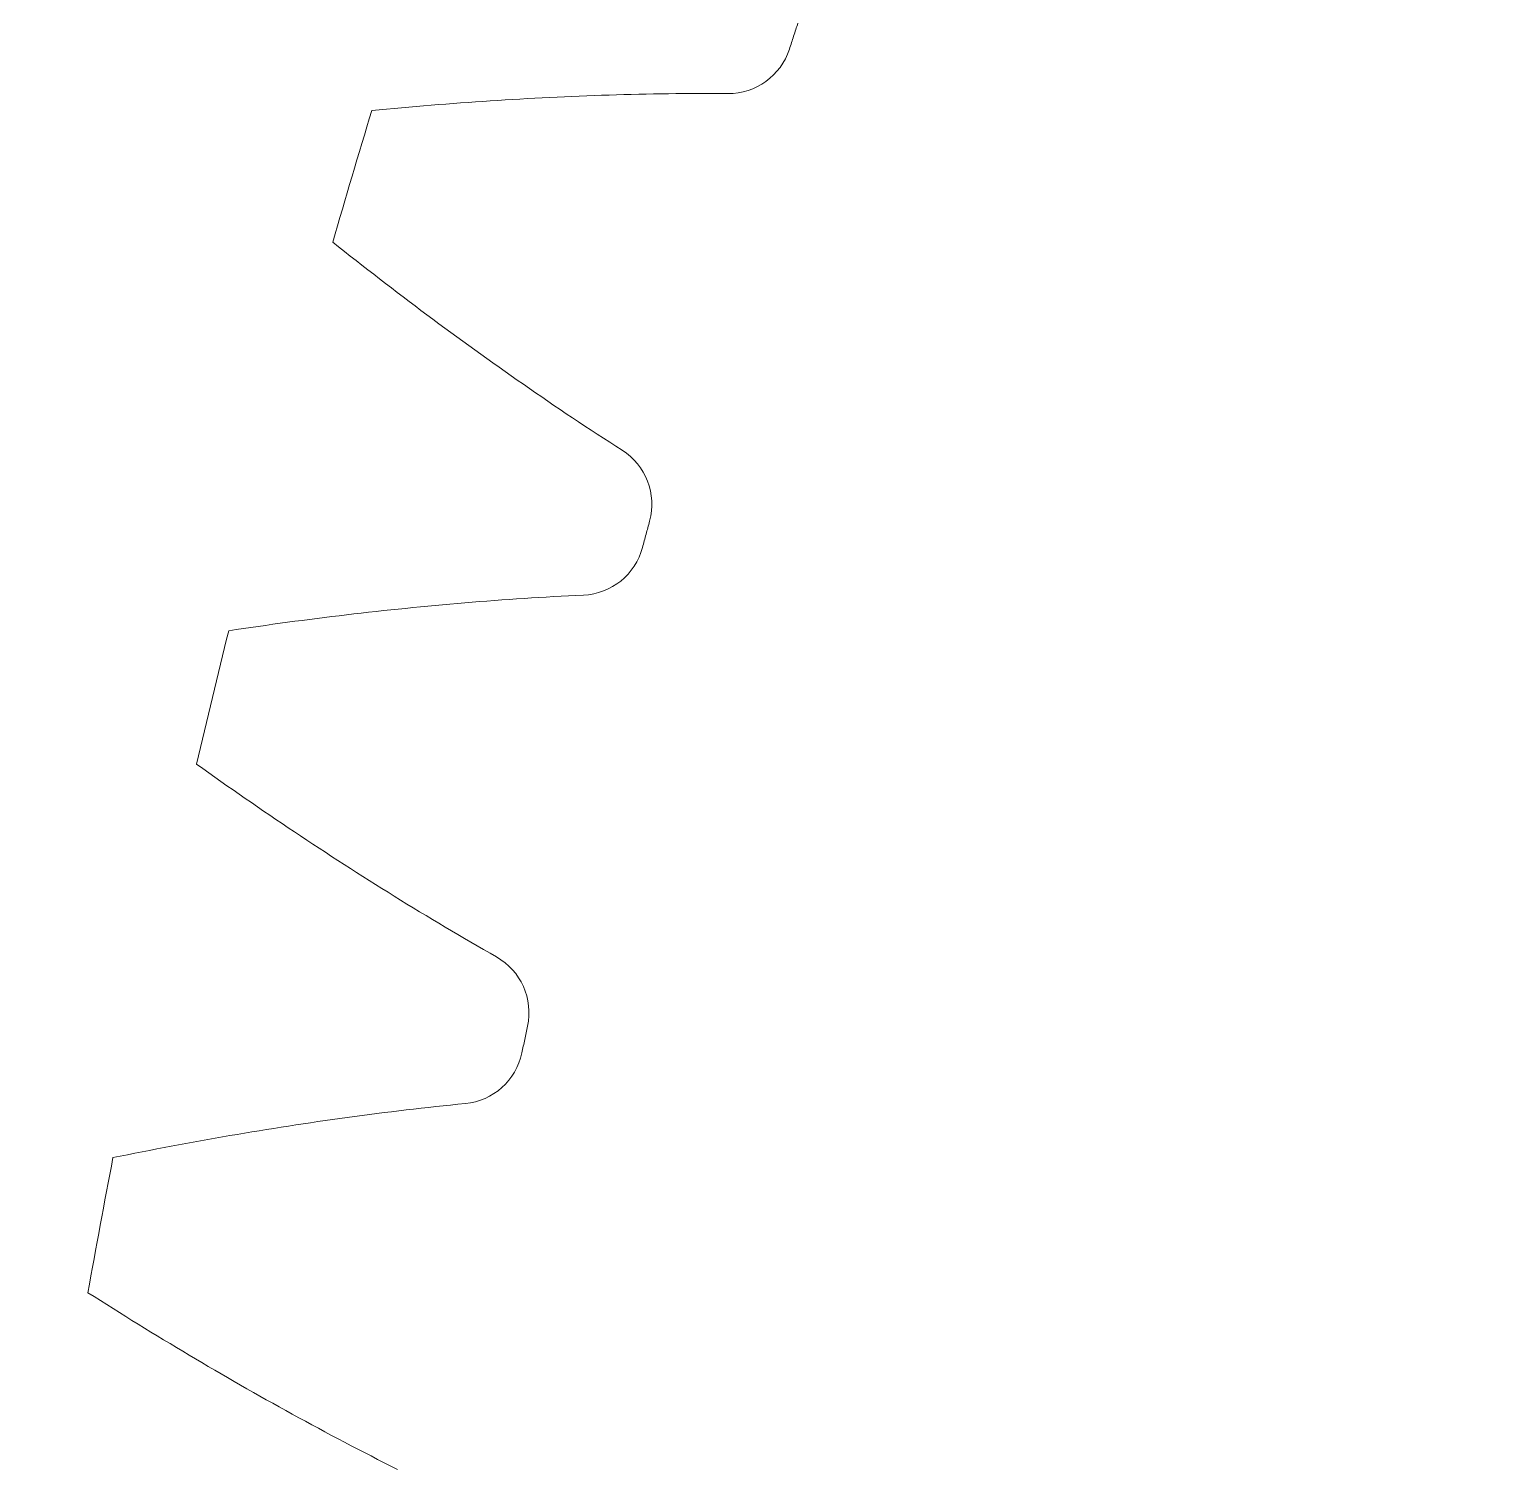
# Model space of a CAD drawing. Header units: millimetres. Extents: x -337 to 409, y -412 to 336.
# Drawn here: x -307.53 to -292.2, y 217.73 to 232.65 of the extents above; entities that cross this region are included whole.
import ezdxf

# ---------------------------------------------------------------- set-up
doc = ezdxf.new("R2010")
doc.units = ezdxf.units.MM
doc.header["$MEASUREMENT"] = 0
doc.layers.add('layer 1', color=7, linetype='Continuous')

msp = doc.modelspace()

# ---------------------------------------------------------------- linework, layer by layer
at = {"layer": 'layer 1', "color": 250, "lineweight": 20}
msp.add_ellipse((-201.8372, 200.81), major_axis=(0, 135.5), ratio=1, dxfattribs=at)
at = {"layer": 'layer 1', "lineweight": 9}
for points in [[(-299.5738, 232.7156), (-299.5884, 232.6707), (-299.6031, 232.6257), (-299.6177, 232.5808)], [(-299.6177, 232.5808), (-299.6323, 232.5358), (-299.6469, 232.4908), (-299.6614, 232.4458)], [(-300.2987, 231.9855), (-300.0086, 231.9835), (-299.7507, 232.1698), (-299.6614, 232.4458)], [(-303.9869, 231.8099), (-304.1246, 231.3561), (-304.2593, 230.9015), (-304.3909, 230.446)], [(-301.1096, 227.5568), (-301.0342, 227.8369), (-301.149, 228.1336), (-301.3934, 228.2899)], [(-301.1096, 227.5568), (-301.1219, 227.5111), (-301.1342, 227.4655), (-301.1464, 227.4198)], [(-301.1464, 227.4198), (-301.1587, 227.3741), (-301.1709, 227.3284), (-301.183, 227.2828)], [(-301.7954, 226.7897), (-301.5056, 226.8029), (-301.2577, 227.0024), (-301.183, 227.2828)], [(-305.4693, 226.4213), (-305.5831, 225.961), (-305.6938, 225.4999), (-305.8014, 225.0381)], [(-302.3734, 222.3246), (-302.3127, 222.6083), (-302.4429, 222.8986), (-302.6951, 223.0419)], [(-302.3734, 222.3246), (-302.3833, 222.2784), (-302.3932, 222.2321), (-302.403, 222.1859)], [(-302.403, 222.1859), (-302.4128, 222.1396), (-302.4226, 222.0934), (-302.4324, 222.0471)], [(-303.0181, 221.5227), (-302.7293, 221.551), (-302.4923, 221.7633), (-302.4324, 222.0471)], [(-306.6677, 220.9625), (-306.7572, 220.4968), (-306.8436, 220.0306), (-306.9269, 219.5638)]]:
    msp.add_open_spline(points, degree=3, dxfattribs=at)
for points in [[(-300.2987, 231.9855), (-300.2987, 231.9855), (-300.3757, 231.9859), (-300.3757, 231.9859), (-300.3757, 231.9859), (-300.3757, 231.9859), (-300.4526, 231.9862), (-300.4526, 231.9862), (-300.4526, 231.9862), (-300.4526, 231.9862), (-300.5296, 231.9862), (-300.5296, 231.9862), (-300.5296, 231.9862), (-300.5296, 231.9862), (-300.6065, 231.9861), (-300.6065, 231.9861), (-300.6065, 231.9861), (-300.6065, 231.9861), (-300.6835, 231.9858), (-300.6835, 231.9858), (-300.6835, 231.9858), (-300.6835, 231.9858), (-300.7605, 231.9853), (-300.7605, 231.9853), (-300.7605, 231.9853), (-300.7605, 231.9853), (-300.8374, 231.9846), (-300.8374, 231.9846), (-300.8374, 231.9846), (-300.8374, 231.9846), (-300.9144, 231.9837), (-300.9144, 231.9837), (-300.9144, 231.9837), (-300.9144, 231.9837), (-300.9913, 231.9827), (-300.9913, 231.9827), (-300.9913, 231.9827), (-300.9913, 231.9827), (-301.0683, 231.9814), (-301.0683, 231.9814), (-301.0683, 231.9814), (-301.0683, 231.9814), (-301.1452, 231.98), (-301.1452, 231.98), (-301.1452, 231.98), (-301.1452, 231.98), (-301.2221, 231.9784), (-301.2221, 231.9784), (-301.2221, 231.9784), (-301.2221, 231.9784), (-301.2991, 231.9766), (-301.2991, 231.9766), (-301.2991, 231.9766), (-301.2991, 231.9766), (-301.376, 231.9746), (-301.376, 231.9746), (-301.376, 231.9746), (-301.376, 231.9746), (-301.453, 231.9724), (-301.453, 231.9724), (-301.453, 231.9724), (-301.453, 231.9724), (-301.5299, 231.9701), (-301.5299, 231.9701), (-301.5299, 231.9701), (-301.5299, 231.9701), (-301.6068, 231.9676), (-301.6068, 231.9676), (-301.6068, 231.9676), (-301.6068, 231.9676), (-301.6837, 231.9649), (-301.6837, 231.9649), (-301.6837, 231.9649), (-301.6837, 231.9649), (-301.7606, 231.9621), (-301.7606, 231.9621), (-301.7606, 231.9621), (-301.7606, 231.9621), (-301.8375, 231.959), (-301.8375, 231.959), (-301.8375, 231.959), (-301.8375, 231.959), (-301.9144, 231.9559), (-301.9144, 231.9559), (-301.9144, 231.9559), (-301.9144, 231.9559), (-301.9913, 231.9525), (-301.9913, 231.9525), (-301.9913, 231.9525), (-301.9913, 231.9525), (-302.0682, 231.949), (-302.0682, 231.949), (-302.0682, 231.949), (-302.0682, 231.949), (-302.1451, 231.9453), (-302.1451, 231.9453), (-302.1451, 231.9453), (-302.1451, 231.9453), (-302.2219, 231.9415), (-302.2219, 231.9415), (-302.2219, 231.9415), (-302.2219, 231.9415), (-302.2988, 231.9374), (-302.2988, 231.9374), (-302.2988, 231.9374), (-302.2988, 231.9374), (-302.3756, 231.9333), (-302.3756, 231.9333), (-302.3756, 231.9333), (-302.3756, 231.9333), (-302.4525, 231.9289), (-302.4525, 231.9289), (-302.4525, 231.9289), (-302.4525, 231.9289), (-302.5293, 231.9245), (-302.5293, 231.9245), (-302.5293, 231.9245), (-302.5293, 231.9245), (-302.6061, 231.9198), (-302.6061, 231.9198), (-302.6061, 231.9198), (-302.6061, 231.9198), (-302.6829, 231.915), (-302.6829, 231.915), (-302.6829, 231.915), (-302.6829, 231.915), (-302.7597, 231.9101), (-302.7597, 231.9101), (-302.7597, 231.9101), (-302.7597, 231.9101), (-302.8365, 231.9049), (-302.8365, 231.9049), (-302.8365, 231.9049), (-302.8365, 231.9049), (-302.9133, 231.8997), (-302.9133, 231.8997), (-302.9133, 231.8997), (-302.9133, 231.8997), (-302.99, 231.8943), (-302.99, 231.8943), (-302.99, 231.8943), (-302.99, 231.8943), (-303.0668, 231.8887), (-303.0668, 231.8887), (-303.0668, 231.8887), (-303.0668, 231.8887), (-303.1436, 231.883), (-303.1436, 231.883), (-303.1436, 231.883), (-303.1436, 231.883), (-303.2203, 231.8771), (-303.2203, 231.8771), (-303.2203, 231.8771), (-303.2203, 231.8771), (-303.297, 231.8711), (-303.297, 231.8711), (-303.297, 231.8711), (-303.297, 231.8711), (-303.3737, 231.8649), (-303.3737, 231.8649), (-303.3737, 231.8649), (-303.3737, 231.8649), (-303.4504, 231.8585), (-303.4504, 231.8585), (-303.4504, 231.8585), (-303.4504, 231.8585), (-303.5271, 231.8521), (-303.5271, 231.8521), (-303.5271, 231.8521), (-303.5271, 231.8521), (-303.6038, 231.8454), (-303.6038, 231.8454), (-303.6038, 231.8454), (-303.6038, 231.8454), (-303.6804, 231.8386), (-303.6804, 231.8386), (-303.6804, 231.8386), (-303.6804, 231.8386), (-303.7571, 231.8317), (-303.7571, 231.8317), (-303.7571, 231.8317), (-303.7571, 231.8317), (-303.8337, 231.8245), (-303.8337, 231.8245), (-303.8337, 231.8245), (-303.8337, 231.8245), (-303.9103, 231.8173), (-303.9103, 231.8173), (-303.9103, 231.8173), (-303.9103, 231.8173), (-303.9869, 231.8099), (-303.9869, 231.8099)], [(-301.3934, 228.2899), (-301.3934, 228.2899), (-301.4582, 228.3315), (-301.4582, 228.3315), (-301.4582, 228.3315), (-301.4582, 228.3315), (-301.5228, 228.3732), (-301.5228, 228.3732), (-301.5228, 228.3732), (-301.5228, 228.3732), (-301.5874, 228.4151), (-301.5874, 228.4151), (-301.5874, 228.4151), (-301.5874, 228.4151), (-301.6519, 228.4571), (-301.6519, 228.4571), (-301.6519, 228.4571), (-301.6519, 228.4571), (-301.7163, 228.4993), (-301.7163, 228.4993), (-301.7163, 228.4993), (-301.7163, 228.4993), (-301.7805, 228.5416), (-301.7805, 228.5416), (-301.7805, 228.5416), (-301.7805, 228.5416), (-301.8447, 228.5841), (-301.8447, 228.5841), (-301.8447, 228.5841), (-301.8447, 228.5841), (-301.9087, 228.6267), (-301.9087, 228.6267), (-301.9087, 228.6267), (-301.9087, 228.6267), (-301.9727, 228.6695), (-301.9727, 228.6695), (-301.9727, 228.6695), (-301.9727, 228.6695), (-302.0366, 228.7125), (-302.0366, 228.7125), (-302.0366, 228.7125), (-302.0366, 228.7125), (-302.1003, 228.7556), (-302.1003, 228.7556), (-302.1003, 228.7556), (-302.1003, 228.7556), (-302.164, 228.7989), (-302.164, 228.7989), (-302.164, 228.7989), (-302.164, 228.7989), (-302.2275, 228.8423), (-302.2275, 228.8423), (-302.2275, 228.8423), (-302.2275, 228.8423), (-302.291, 228.8858), (-302.291, 228.8858), (-302.291, 228.8858), (-302.291, 228.8858), (-302.3543, 228.9295), (-302.3543, 228.9295), (-302.3543, 228.9295), (-302.3543, 228.9295), (-302.4175, 228.9734), (-302.4175, 228.9734), (-302.4175, 228.9734), (-302.4175, 228.9734), (-302.4807, 229.0174), (-302.4807, 229.0174), (-302.4807, 229.0174), (-302.4807, 229.0174), (-302.5437, 229.0615), (-302.5437, 229.0615), (-302.5437, 229.0615), (-302.5437, 229.0615), (-302.6067, 229.1058), (-302.6067, 229.1058), (-302.6067, 229.1058), (-302.6067, 229.1058), (-302.6695, 229.1502), (-302.6695, 229.1502), (-302.6695, 229.1502), (-302.6695, 229.1502), (-302.7323, 229.1948), (-302.7323, 229.1948), (-302.7323, 229.1948), (-302.7323, 229.1948), (-302.7949, 229.2395), (-302.7949, 229.2395), (-302.7949, 229.2395), (-302.7949, 229.2395), (-302.8575, 229.2843), (-302.8575, 229.2843), (-302.8575, 229.2843), (-302.8575, 229.2843), (-302.92, 229.3292), (-302.92, 229.3292), (-302.92, 229.3292), (-302.92, 229.3292), (-302.9823, 229.3743), (-302.9823, 229.3743), (-302.9823, 229.3743), (-302.9823, 229.3743), (-303.0446, 229.4195), (-303.0446, 229.4195), (-303.0446, 229.4195), (-303.0446, 229.4195), (-303.1068, 229.4649), (-303.1068, 229.4649), (-303.1068, 229.4649), (-303.1068, 229.4649), (-303.1689, 229.5104), (-303.1689, 229.5104), (-303.1689, 229.5104), (-303.1689, 229.5104), (-303.2309, 229.556), (-303.2309, 229.556), (-303.2309, 229.556), (-303.2309, 229.556), (-303.2928, 229.6017), (-303.2928, 229.6017), (-303.2928, 229.6017), (-303.2928, 229.6017), (-303.3546, 229.6476), (-303.3546, 229.6476), (-303.3546, 229.6476), (-303.3546, 229.6476), (-303.4163, 229.6936), (-303.4163, 229.6936), (-303.4163, 229.6936), (-303.4163, 229.6936), (-303.4779, 229.7397), (-303.4779, 229.7397), (-303.4779, 229.7397), (-303.4779, 229.7397), (-303.5394, 229.7859), (-303.5394, 229.7859), (-303.5394, 229.7859), (-303.5394, 229.7859), (-303.6008, 229.8323), (-303.6008, 229.8323), (-303.6008, 229.8323), (-303.6008, 229.8323), (-303.6622, 229.8787), (-303.6622, 229.8787), (-303.6622, 229.8787), (-303.6622, 229.8787), (-303.7234, 229.9253), (-303.7234, 229.9253), (-303.7234, 229.9253), (-303.7234, 229.9253), (-303.7846, 229.972), (-303.7846, 229.972), (-303.7846, 229.972), (-303.7846, 229.972), (-303.8456, 230.0189), (-303.8456, 230.0189), (-303.8456, 230.0189), (-303.8456, 230.0189), (-303.9066, 230.0659), (-303.9066, 230.0659), (-303.9066, 230.0659), (-303.9066, 230.0659), (-303.9675, 230.1129), (-303.9675, 230.1129), (-303.9675, 230.1129), (-303.9675, 230.1129), (-304.0283, 230.1602), (-304.0283, 230.1602), (-304.0283, 230.1602), (-304.0283, 230.1602), (-304.089, 230.2075), (-304.089, 230.2075), (-304.089, 230.2075), (-304.089, 230.2075), (-304.1495, 230.2549), (-304.1495, 230.2549), (-304.1495, 230.2549), (-304.1495, 230.2549), (-304.21, 230.3025), (-304.21, 230.3025), (-304.21, 230.3025), (-304.21, 230.3025), (-304.2704, 230.3502), (-304.2704, 230.3502), (-304.2704, 230.3502), (-304.2704, 230.3502), (-304.3307, 230.398), (-304.3307, 230.398), (-304.3307, 230.398), (-304.3307, 230.398), (-304.3909, 230.446), (-304.3909, 230.446)], [(-301.7954, 226.7897), (-301.7954, 226.7897), (-301.8722, 226.7861), (-301.8722, 226.7861), (-301.8722, 226.7861), (-301.8722, 226.7861), (-301.9491, 226.7823), (-301.9491, 226.7823), (-301.9491, 226.7823), (-301.9491, 226.7823), (-302.026, 226.7783), (-302.026, 226.7783), (-302.026, 226.7783), (-302.026, 226.7783), (-302.1028, 226.7742), (-302.1028, 226.7742), (-302.1028, 226.7742), (-302.1028, 226.7742), (-302.1796, 226.7698), (-302.1796, 226.7698), (-302.1796, 226.7698), (-302.1796, 226.7698), (-302.2565, 226.7653), (-302.2565, 226.7653), (-302.2565, 226.7653), (-302.2565, 226.7653), (-302.3333, 226.7606), (-302.3333, 226.7606), (-302.3333, 226.7606), (-302.3333, 226.7606), (-302.4101, 226.7557), (-302.4101, 226.7557), (-302.4101, 226.7557), (-302.4101, 226.7557), (-302.4869, 226.7506), (-302.4869, 226.7506), (-302.4869, 226.7506), (-302.4869, 226.7506), (-302.5637, 226.7453), (-302.5637, 226.7453), (-302.5637, 226.7453), (-302.5637, 226.7453), (-302.6404, 226.7399), (-302.6404, 226.7399), (-302.6404, 226.7399), (-302.6404, 226.7399), (-302.7172, 226.7342), (-302.7172, 226.7342), (-302.7172, 226.7342), (-302.7172, 226.7342), (-302.7939, 226.7284), (-302.7939, 226.7284), (-302.7939, 226.7284), (-302.7939, 226.7284), (-302.8706, 226.7224), (-302.8706, 226.7224), (-302.8706, 226.7224), (-302.8706, 226.7224), (-302.9474, 226.7162), (-302.9474, 226.7162), (-302.9474, 226.7162), (-302.9474, 226.7162), (-303.024, 226.7099), (-303.024, 226.7099), (-303.024, 226.7099), (-303.024, 226.7099), (-303.1007, 226.7033), (-303.1007, 226.7033), (-303.1007, 226.7033), (-303.1007, 226.7033), (-303.1774, 226.6966), (-303.1774, 226.6966), (-303.1774, 226.6966), (-303.1774, 226.6966), (-303.2541, 226.6898), (-303.2541, 226.6898), (-303.2541, 226.6898), (-303.2541, 226.6898), (-303.3307, 226.6827), (-303.3307, 226.6827), (-303.3307, 226.6827), (-303.3307, 226.6827), (-303.4073, 226.6755), (-303.4073, 226.6755), (-303.4073, 226.6755), (-303.4073, 226.6755), (-303.4839, 226.6682), (-303.4839, 226.6682), (-303.4839, 226.6682), (-303.4839, 226.6682), (-303.5605, 226.6606), (-303.5605, 226.6606), (-303.5605, 226.6606), (-303.5605, 226.6606), (-303.6371, 226.6529), (-303.6371, 226.6529), (-303.6371, 226.6529), (-303.6371, 226.6529), (-303.7136, 226.6451), (-303.7136, 226.6451), (-303.7136, 226.6451), (-303.7136, 226.6451), (-303.7902, 226.637), (-303.7902, 226.637), (-303.7902, 226.637), (-303.7902, 226.637), (-303.8667, 226.6288), (-303.8667, 226.6288), (-303.8667, 226.6288), (-303.8667, 226.6288), (-303.9432, 226.6205), (-303.9432, 226.6205), (-303.9432, 226.6205), (-303.9432, 226.6205), (-304.0197, 226.612), (-304.0197, 226.612), (-304.0197, 226.612), (-304.0197, 226.612), (-304.0962, 226.6033), (-304.0962, 226.6033), (-304.0962, 226.6033), (-304.0962, 226.6033), (-304.1726, 226.5945), (-304.1726, 226.5945), (-304.1726, 226.5945), (-304.1726, 226.5945), (-304.249, 226.5856), (-304.249, 226.5856), (-304.249, 226.5856), (-304.249, 226.5856), (-304.3255, 226.5764), (-304.3255, 226.5764), (-304.3255, 226.5764), (-304.3255, 226.5764), (-304.4019, 226.5672), (-304.4019, 226.5672), (-304.4019, 226.5672), (-304.4019, 226.5672), (-304.4782, 226.5577), (-304.4782, 226.5577), (-304.4782, 226.5577), (-304.4782, 226.5577), (-304.5546, 226.5481), (-304.5546, 226.5481), (-304.5546, 226.5481), (-304.5546, 226.5481), (-304.6309, 226.5384), (-304.6309, 226.5384), (-304.6309, 226.5384), (-304.6309, 226.5384), (-304.7073, 226.5285), (-304.7073, 226.5285), (-304.7073, 226.5285), (-304.7073, 226.5285), (-304.7836, 226.5185), (-304.7836, 226.5185), (-304.7836, 226.5185), (-304.7836, 226.5185), (-304.8599, 226.5083), (-304.8599, 226.5083), (-304.8599, 226.5083), (-304.8599, 226.5083), (-304.9361, 226.498), (-304.9361, 226.498), (-304.9361, 226.498), (-304.9361, 226.498), (-305.0124, 226.4875), (-305.0124, 226.4875), (-305.0124, 226.4875), (-305.0124, 226.4875), (-305.0886, 226.4768), (-305.0886, 226.4768), (-305.0886, 226.4768), (-305.0886, 226.4768), (-305.1648, 226.466), (-305.1648, 226.466), (-305.1648, 226.466), (-305.1648, 226.466), (-305.241, 226.4551), (-305.241, 226.4551), (-305.241, 226.4551), (-305.241, 226.4551), (-305.3171, 226.444), (-305.3171, 226.444), (-305.3171, 226.444), (-305.3171, 226.444), (-305.3932, 226.4327), (-305.3932, 226.4327), (-305.3932, 226.4327), (-305.3932, 226.4327), (-305.4693, 226.4213), (-305.4693, 226.4213)], [(-302.6951, 223.0419), (-302.6951, 223.0419), (-302.762, 223.08), (-302.762, 223.08), (-302.762, 223.08), (-302.762, 223.08), (-302.8288, 223.1183), (-302.8288, 223.1183), (-302.8288, 223.1183), (-302.8288, 223.1183), (-302.8954, 223.1567), (-302.8954, 223.1567), (-302.8954, 223.1567), (-302.8954, 223.1567), (-302.962, 223.1953), (-302.962, 223.1953), (-302.962, 223.1953), (-302.962, 223.1953), (-303.0285, 223.234), (-303.0285, 223.234), (-303.0285, 223.234), (-303.0285, 223.234), (-303.0949, 223.2729), (-303.0949, 223.2729), (-303.0949, 223.2729), (-303.0949, 223.2729), (-303.1612, 223.312), (-303.1612, 223.312), (-303.1612, 223.312), (-303.1612, 223.312), (-303.2274, 223.3513), (-303.2274, 223.3513), (-303.2274, 223.3513), (-303.2274, 223.3513), (-303.2935, 223.3907), (-303.2935, 223.3907), (-303.2935, 223.3907), (-303.2935, 223.3907), (-303.3595, 223.4302), (-303.3595, 223.4302), (-303.3595, 223.4302), (-303.3595, 223.4302), (-303.4255, 223.4699), (-303.4255, 223.4699), (-303.4255, 223.4699), (-303.4255, 223.4699), (-303.4913, 223.5098), (-303.4913, 223.5098), (-303.4913, 223.5098), (-303.4913, 223.5098), (-303.557, 223.5498), (-303.557, 223.5498), (-303.557, 223.5498), (-303.557, 223.5498), (-303.6227, 223.59), (-303.6227, 223.59), (-303.6227, 223.59), (-303.6227, 223.59), (-303.6882, 223.6303), (-303.6882, 223.6303), (-303.6882, 223.6303), (-303.6882, 223.6303), (-303.7537, 223.6708), (-303.7537, 223.6708), (-303.7537, 223.6708), (-303.7537, 223.6708), (-303.819, 223.7115), (-303.819, 223.7115), (-303.819, 223.7115), (-303.819, 223.7115), (-303.8843, 223.7522), (-303.8843, 223.7522), (-303.8843, 223.7522), (-303.8843, 223.7522), (-303.9495, 223.7932), (-303.9495, 223.7932), (-303.9495, 223.7932), (-303.9495, 223.7932), (-304.0146, 223.8342), (-304.0146, 223.8342), (-304.0146, 223.8342), (-304.0146, 223.8342), (-304.0796, 223.8754), (-304.0796, 223.8754), (-304.0796, 223.8754), (-304.0796, 223.8754), (-304.1445, 223.9168), (-304.1445, 223.9168), (-304.1445, 223.9168), (-304.1445, 223.9168), (-304.2093, 223.9583), (-304.2093, 223.9583), (-304.2093, 223.9583), (-304.2093, 223.9583), (-304.274, 223.9999), (-304.274, 223.9999), (-304.274, 223.9999), (-304.274, 223.9999), (-304.3387, 224.0416), (-304.3387, 224.0416), (-304.3387, 224.0416), (-304.3387, 224.0416), (-304.4032, 224.0835), (-304.4032, 224.0835), (-304.4032, 224.0835), (-304.4032, 224.0835), (-304.4677, 224.1256), (-304.4677, 224.1256), (-304.4677, 224.1256), (-304.4677, 224.1256), (-304.5321, 224.1677), (-304.5321, 224.1677), (-304.5321, 224.1677), (-304.5321, 224.1677), (-304.5964, 224.21), (-304.5964, 224.21), (-304.5964, 224.21), (-304.5964, 224.21), (-304.6606, 224.2525), (-304.6606, 224.2525), (-304.6606, 224.2525), (-304.6606, 224.2525), (-304.7247, 224.295), (-304.7247, 224.295), (-304.7247, 224.295), (-304.7247, 224.295), (-304.7887, 224.3377), (-304.7887, 224.3377), (-304.7887, 224.3377), (-304.7887, 224.3377), (-304.8527, 224.3806), (-304.8527, 224.3806), (-304.8527, 224.3806), (-304.8527, 224.3806), (-304.9165, 224.4235), (-304.9165, 224.4235), (-304.9165, 224.4235), (-304.9165, 224.4235), (-304.9803, 224.4666), (-304.9803, 224.4666), (-304.9803, 224.4666), (-304.9803, 224.4666), (-305.044, 224.5098), (-305.044, 224.5098), (-305.044, 224.5098), (-305.044, 224.5098), (-305.1076, 224.5531), (-305.1076, 224.5531), (-305.1076, 224.5531), (-305.1076, 224.5531), (-305.1711, 224.5966), (-305.1711, 224.5966), (-305.1711, 224.5966), (-305.1711, 224.5966), (-305.2345, 224.6401), (-305.2345, 224.6401), (-305.2345, 224.6401), (-305.2345, 224.6401), (-305.2979, 224.6839), (-305.2979, 224.6839), (-305.2979, 224.6839), (-305.2979, 224.6839), (-305.3611, 224.7277), (-305.3611, 224.7277), (-305.3611, 224.7277), (-305.3611, 224.7277), (-305.4243, 224.7717), (-305.4243, 224.7717), (-305.4243, 224.7717), (-305.4243, 224.7717), (-305.4874, 224.8158), (-305.4874, 224.8158), (-305.4874, 224.8158), (-305.4874, 224.8158), (-305.5504, 224.86), (-305.5504, 224.86), (-305.5504, 224.86), (-305.5504, 224.86), (-305.6133, 224.9043), (-305.6133, 224.9043), (-305.6133, 224.9043), (-305.6133, 224.9043), (-305.6761, 224.9488), (-305.6761, 224.9488), (-305.6761, 224.9488), (-305.6761, 224.9488), (-305.7388, 224.9934), (-305.7388, 224.9934), (-305.7388, 224.9934), (-305.7388, 224.9934), (-305.8014, 225.0381), (-305.8014, 225.0381)], [(-303.0181, 221.5227), (-303.0181, 221.5227), (-303.0946, 221.515), (-303.0946, 221.515), (-303.0946, 221.515), (-303.0946, 221.515), (-303.1712, 221.5073), (-303.1712, 221.5073), (-303.1712, 221.5073), (-303.1712, 221.5073), (-303.2477, 221.4993), (-303.2477, 221.4993), (-303.2477, 221.4993), (-303.2477, 221.4993), (-303.3243, 221.4911), (-303.3243, 221.4911), (-303.3243, 221.4911), (-303.3243, 221.4911), (-303.4008, 221.4827), (-303.4008, 221.4827), (-303.4008, 221.4827), (-303.4008, 221.4827), (-303.4772, 221.4742), (-303.4772, 221.4742), (-303.4772, 221.4742), (-303.4772, 221.4742), (-303.5537, 221.4655), (-303.5537, 221.4655), (-303.5537, 221.4655), (-303.5537, 221.4655), (-303.6302, 221.4566), (-303.6302, 221.4566), (-303.6302, 221.4566), (-303.6302, 221.4566), (-303.7066, 221.4475), (-303.7066, 221.4475), (-303.7066, 221.4475), (-303.7066, 221.4475), (-303.783, 221.4382), (-303.783, 221.4382), (-303.783, 221.4382), (-303.783, 221.4382), (-303.8593, 221.4287), (-303.8593, 221.4287), (-303.8593, 221.4287), (-303.8593, 221.4287), (-303.9357, 221.4191), (-303.9357, 221.4191), (-303.9357, 221.4191), (-303.9357, 221.4191), (-304.012, 221.4092), (-304.012, 221.4092), (-304.012, 221.4092), (-304.012, 221.4092), (-304.0883, 221.3992), (-304.0883, 221.3992), (-304.0883, 221.3992), (-304.0883, 221.3992), (-304.1646, 221.389), (-304.1646, 221.389), (-304.1646, 221.389), (-304.1646, 221.389), (-304.2409, 221.3787), (-304.2409, 221.3787), (-304.2409, 221.3787), (-304.2409, 221.3787), (-304.3171, 221.3681), (-304.3171, 221.3681), (-304.3171, 221.3681), (-304.3171, 221.3681), (-304.3933, 221.3574), (-304.3933, 221.3574), (-304.3933, 221.3574), (-304.3933, 221.3574), (-304.4695, 221.3466), (-304.4695, 221.3466), (-304.4695, 221.3466), (-304.4695, 221.3466), (-304.5457, 221.3355), (-304.5457, 221.3355), (-304.5457, 221.3355), (-304.5457, 221.3355), (-304.6218, 221.3243), (-304.6218, 221.3243), (-304.6218, 221.3243), (-304.6218, 221.3243), (-304.6979, 221.3129), (-304.6979, 221.3129), (-304.6979, 221.3129), (-304.6979, 221.3129), (-304.774, 221.3014), (-304.774, 221.3014), (-304.774, 221.3014), (-304.774, 221.3014), (-304.8501, 221.2897), (-304.8501, 221.2897), (-304.8501, 221.2897), (-304.8501, 221.2897), (-304.9261, 221.2778), (-304.9261, 221.2778), (-304.9261, 221.2778), (-304.9261, 221.2778), (-305.0021, 221.2658), (-305.0021, 221.2658), (-305.0021, 221.2658), (-305.0021, 221.2658), (-305.0781, 221.2537), (-305.0781, 221.2537), (-305.0781, 221.2537), (-305.0781, 221.2537), (-305.1541, 221.2413), (-305.1541, 221.2413), (-305.1541, 221.2413), (-305.1541, 221.2413), (-305.23, 221.2288), (-305.23, 221.2288), (-305.23, 221.2288), (-305.23, 221.2288), (-305.3059, 221.2162), (-305.3059, 221.2162), (-305.3059, 221.2162), (-305.3059, 221.2162), (-305.3818, 221.2034), (-305.3818, 221.2034), (-305.3818, 221.2034), (-305.3818, 221.2034), (-305.4577, 221.1904), (-305.4577, 221.1904), (-305.4577, 221.1904), (-305.4577, 221.1904), (-305.5335, 221.1773), (-305.5335, 221.1773), (-305.5335, 221.1773), (-305.5335, 221.1773), (-305.6093, 221.164), (-305.6093, 221.164), (-305.6093, 221.164), (-305.6093, 221.164), (-305.6851, 221.1506), (-305.6851, 221.1506), (-305.6851, 221.1506), (-305.6851, 221.1506), (-305.7609, 221.1371), (-305.7609, 221.1371), (-305.7609, 221.1371), (-305.7609, 221.1371), (-305.8366, 221.1233), (-305.8366, 221.1233), (-305.8366, 221.1233), (-305.8366, 221.1233), (-305.9123, 221.1095), (-305.9123, 221.1095), (-305.9123, 221.1095), (-305.9123, 221.1095), (-305.988, 221.0955), (-305.988, 221.0955), (-305.988, 221.0955), (-305.988, 221.0955), (-306.0636, 221.0813), (-306.0636, 221.0813), (-306.0636, 221.0813), (-306.0636, 221.0813), (-306.1392, 221.067), (-306.1392, 221.067), (-306.1392, 221.067), (-306.1392, 221.067), (-306.2148, 221.0525), (-306.2148, 221.0525), (-306.2148, 221.0525), (-306.2148, 221.0525), (-306.2904, 221.0379), (-306.2904, 221.0379), (-306.2904, 221.0379), (-306.2904, 221.0379), (-306.3659, 221.0231), (-306.3659, 221.0231), (-306.3659, 221.0231), (-306.3659, 221.0231), (-306.4414, 221.0082), (-306.4414, 221.0082), (-306.4414, 221.0082), (-306.4414, 221.0082), (-306.5169, 220.9931), (-306.5169, 220.9931), (-306.5169, 220.9931), (-306.5169, 220.9931), (-306.5923, 220.9779), (-306.5923, 220.9779), (-306.5923, 220.9779), (-306.5923, 220.9779), (-306.6677, 220.9625), (-306.6677, 220.9625)], [(-303.7204, 217.733), (-303.7204, 217.733), (-303.7892, 217.7675), (-303.7892, 217.7675), (-303.7892, 217.7675), (-303.7892, 217.7675), (-303.8579, 217.8022), (-303.8579, 217.8022), (-303.8579, 217.8022), (-303.8579, 217.8022), (-303.9265, 217.8371), (-303.9265, 217.8371), (-303.9265, 217.8371), (-303.9265, 217.8371), (-303.995, 217.8721), (-303.995, 217.8721), (-303.995, 217.8721), (-303.995, 217.8721), (-304.0634, 217.9074), (-304.0634, 217.9074), (-304.0634, 217.9074), (-304.0634, 217.9074), (-304.1318, 217.9427), (-304.1318, 217.9427), (-304.1318, 217.9427), (-304.1318, 217.9427), (-304.2, 217.9783), (-304.2, 217.9783), (-304.2, 217.9783), (-304.2, 217.9783), (-304.2682, 218.014), (-304.2682, 218.014), (-304.2682, 218.014), (-304.2682, 218.014), (-304.3363, 218.0499), (-304.3363, 218.0499), (-304.3363, 218.0499), (-304.3363, 218.0499), (-304.4043, 218.0859), (-304.4043, 218.0859), (-304.4043, 218.0859), (-304.4043, 218.0859), (-304.4722, 218.1222), (-304.4722, 218.1222), (-304.4722, 218.1222), (-304.4722, 218.1222), (-304.54, 218.1585), (-304.54, 218.1585), (-304.54, 218.1585), (-304.54, 218.1585), (-304.6077, 218.1951), (-304.6077, 218.1951), (-304.6077, 218.1951), (-304.6077, 218.1951), (-304.6754, 218.2318), (-304.6754, 218.2318), (-304.6754, 218.2318), (-304.6754, 218.2318), (-304.743, 218.2686), (-304.743, 218.2686), (-304.743, 218.2686), (-304.743, 218.2686), (-304.8104, 218.3056), (-304.8104, 218.3056), (-304.8104, 218.3056), (-304.8104, 218.3056), (-304.8778, 218.3428), (-304.8778, 218.3428), (-304.8778, 218.3428), (-304.8778, 218.3428), (-304.9451, 218.3801), (-304.9451, 218.3801), (-304.9451, 218.3801), (-304.9451, 218.3801), (-305.0124, 218.4175), (-305.0124, 218.4175), (-305.0124, 218.4175), (-305.0124, 218.4175), (-305.0795, 218.4551), (-305.0795, 218.4551), (-305.0795, 218.4551), (-305.0795, 218.4551), (-305.1466, 218.4929), (-305.1466, 218.4929), (-305.1466, 218.4929), (-305.1466, 218.4929), (-305.2136, 218.5308), (-305.2136, 218.5308), (-305.2136, 218.5308), (-305.2136, 218.5308), (-305.2805, 218.5688), (-305.2805, 218.5688), (-305.2805, 218.5688), (-305.2805, 218.5688), (-305.3473, 218.607), (-305.3473, 218.607), (-305.3473, 218.607), (-305.3473, 218.607), (-305.414, 218.6453), (-305.414, 218.6453), (-305.414, 218.6453), (-305.414, 218.6453), (-305.4807, 218.6838), (-305.4807, 218.6838), (-305.4807, 218.6838), (-305.4807, 218.6838), (-305.5473, 218.7224), (-305.5473, 218.7224), (-305.5473, 218.7224), (-305.5473, 218.7224), (-305.6138, 218.7611), (-305.6138, 218.7611), (-305.6138, 218.7611), (-305.6138, 218.7611), (-305.6802, 218.8), (-305.6802, 218.8), (-305.6802, 218.8), (-305.6802, 218.8), (-305.7465, 218.839), (-305.7465, 218.839), (-305.7465, 218.839), (-305.7465, 218.839), (-305.8128, 218.8781), (-305.8128, 218.8781), (-305.8128, 218.8781), (-305.8128, 218.8781), (-305.879, 218.9174), (-305.879, 218.9174), (-305.879, 218.9174), (-305.879, 218.9174), (-305.9451, 218.9568), (-305.9451, 218.9568), (-305.9451, 218.9568), (-305.9451, 218.9568), (-306.0111, 218.9964), (-306.0111, 218.9964), (-306.0111, 218.9964), (-306.0111, 218.9964), (-306.077, 219.0361), (-306.077, 219.0361), (-306.077, 219.0361), (-306.077, 219.0361), (-306.1429, 219.0759), (-306.1429, 219.0759), (-306.1429, 219.0759), (-306.1429, 219.0759), (-306.2087, 219.1158), (-306.2087, 219.1158), (-306.2087, 219.1158), (-306.2087, 219.1158), (-306.2744, 219.1559), (-306.2744, 219.1559), (-306.2744, 219.1559), (-306.2744, 219.1559), (-306.34, 219.1961), (-306.34, 219.1961), (-306.34, 219.1961), (-306.34, 219.1961), (-306.4055, 219.2364), (-306.4055, 219.2364), (-306.4055, 219.2364), (-306.4055, 219.2364), (-306.471, 219.2769), (-306.471, 219.2769), (-306.471, 219.2769), (-306.471, 219.2769), (-306.5364, 219.3175), (-306.5364, 219.3175), (-306.5364, 219.3175), (-306.5364, 219.3175), (-306.6017, 219.3582), (-306.6017, 219.3582), (-306.6017, 219.3582), (-306.6017, 219.3582), (-306.6669, 219.3991), (-306.6669, 219.3991), (-306.6669, 219.3991), (-306.6669, 219.3991), (-306.732, 219.4401), (-306.732, 219.4401), (-306.732, 219.4401), (-306.732, 219.4401), (-306.7971, 219.4812), (-306.7971, 219.4812), (-306.7971, 219.4812), (-306.7971, 219.4812), (-306.862, 219.5225), (-306.862, 219.5225), (-306.862, 219.5225), (-306.862, 219.5225), (-306.9269, 219.5638), (-306.9269, 219.5638)]]:
    msp.add_open_spline(points, degree=3, knots=[0, 0, 0, 0, 0.0208333, 0.0208333, 0.0208333, 0.0208333, 0.0416667, 0.0416667, 0.0416667, 0.0416667, 0.0625, 0.0625, 0.0625, 0.0625, 0.0833333, 0.0833333, 0.0833333, 0.0833333, 0.1041667, 0.1041667, 0.1041667, 0.1041667, 0.125, 0.125, 0.125, 0.125, 0.1458333, 0.1458333, 0.1458333, 0.1458333, 0.1666667, 0.1666667, 0.1666667, 0.1666667, 0.1875, 0.1875, 0.1875, 0.1875, 0.2083333, 0.2083333, 0.2083333, 0.2083333, 0.2291667, 0.2291667, 0.2291667, 0.2291667, 0.25, 0.25, 0.25, 0.25, 0.2708333, 0.2708333, 0.2708333, 0.2708333, 0.2916667, 0.2916667, 0.2916667, 0.2916667, 0.3125, 0.3125, 0.3125, 0.3125, 0.3333333, 0.3333333, 0.3333333, 0.3333333, 0.3541667, 0.3541667, 0.3541667, 0.3541667, 0.375, 0.375, 0.375, 0.375, 0.3958333, 0.3958333, 0.3958333, 0.3958333, 0.4166667, 0.4166667, 0.4166667, 0.4166667, 0.4375, 0.4375, 0.4375, 0.4375, 0.4583333, 0.4583333, 0.4583333, 0.4583333, 0.4791667, 0.4791667, 0.4791667, 0.4791667, 0.5, 0.5, 0.5, 0.5, 0.5208333, 0.5208333, 0.5208333, 0.5208333, 0.5416667, 0.5416667, 0.5416667, 0.5416667, 0.5625, 0.5625, 0.5625, 0.5625, 0.5833333, 0.5833333, 0.5833333, 0.5833333, 0.6041667, 0.6041667, 0.6041667, 0.6041667, 0.625, 0.625, 0.625, 0.625, 0.6458333, 0.6458333, 0.6458333, 0.6458333, 0.6666667, 0.6666667, 0.6666667, 0.6666667, 0.6875, 0.6875, 0.6875, 0.6875, 0.7083333, 0.7083333, 0.7083333, 0.7083333, 0.7291667, 0.7291667, 0.7291667, 0.7291667, 0.75, 0.75, 0.75, 0.75, 0.7708333, 0.7708333, 0.7708333, 0.7708333, 0.7916667, 0.7916667, 0.7916667, 0.7916667, 0.8125, 0.8125, 0.8125, 0.8125, 0.8333333, 0.8333333, 0.8333333, 0.8333333, 0.8541667, 0.8541667, 0.8541667, 0.8541667, 0.875, 0.875, 0.875, 0.875, 0.8958333, 0.8958333, 0.8958333, 0.8958333, 0.9166667, 0.9166667, 0.9166667, 0.9166667, 0.9375, 0.9375, 0.9375, 0.9375, 0.9583333, 0.9583333, 0.9583333, 0.9583333, 0.9791667, 0.9791667, 0.9791667, 0.9791667, 1, 1, 1, 1], dxfattribs=at)

doc.saveas('drawing.dxf')
